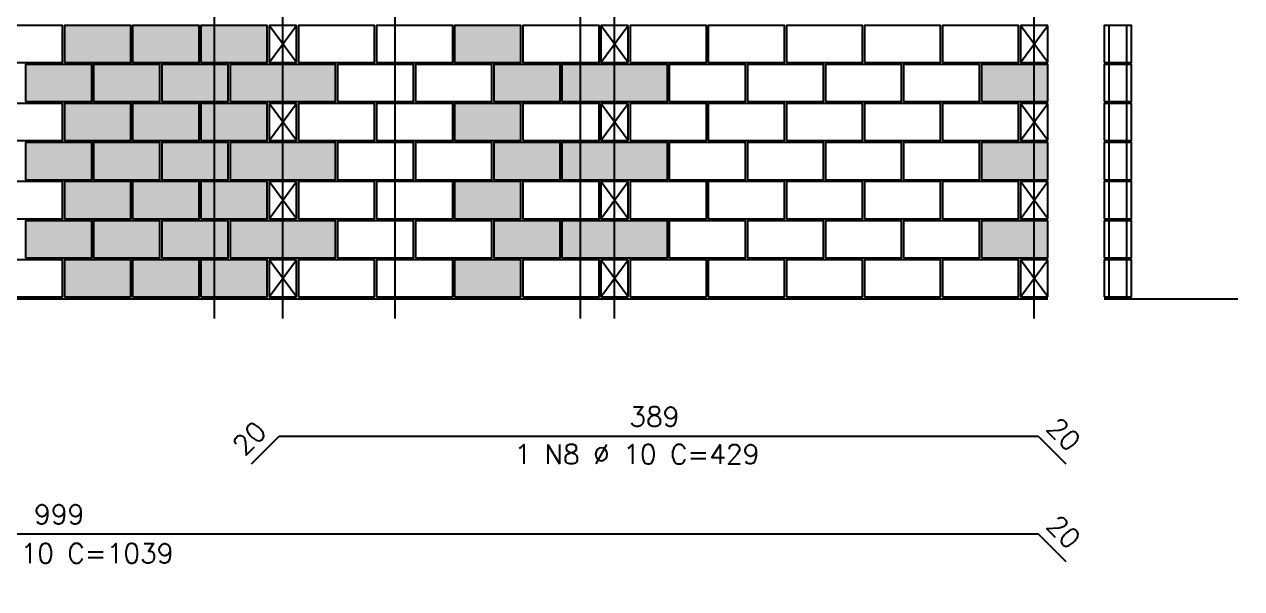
# Model space of a CAD drawing. Extents: x -1.9 to 86, y -1.5 to 61.
# Drawn here: x 38 to 50.47, y 11.49 to 17.27 of the extents above; entities that cross this region are included whole.
import ezdxf

# ---------------------------------------------------------------- set-up
doc = ezdxf.new("R2010")
doc.units = 0
doc.header["$MEASUREMENT"] = 0
for name, color, linetype in [('PENA_02', 2, 'CONTINUOUS'), ('PENA_03', 3, 'CONTINUOUS'), ('PENA_05', 5, 'CONTINUOUS'), ('PENA_19', 240, 'CONTINUOUS'), ('PENA_21', 100, 'CONTINUOUS')]:
    doc.layers.add(name, color=color, linetype=linetype)
doc.styles.get("Standard").update_dxf_attribs({"font": 'ROMANS.SHX'})

msp = doc.modelspace()

# ---------------------------------------------------------------- linework, layer by layer
at = {"layer": 'PENA_02', "linetype": 'Continuous'}
for p, q in [((40.785405, 17.255781), (40.505405, 17.255781)), ((40.505405, 17.255781), (40.505405, 16.875781)), ((40.785405, 16.875781), (40.785405, 17.255781)), ((44.185405, 17.255781), (43.905405, 17.255781)), ((43.905405, 17.255781), (43.905405, 16.875781)), ((44.185405, 16.875781), (44.185405, 17.255781)), ((48.485405, 17.255781), (48.205405, 17.255781)), ((48.205405, 17.255781), (48.205405, 16.875781)), ((48.485405, 16.875781), (48.485405, 17.255781)), ((40.505405, 16.875781), (40.785405, 16.875781)), ((43.905405, 16.875781), (44.185405, 16.875781)), ((48.205405, 16.875781), (48.485405, 16.875781)), ((40.785405, 16.455781), (40.505405, 16.455781)), ((40.505405, 16.455781), (40.505405, 16.075781)), ((40.785405, 16.075781), (40.785405, 16.455781)), ((44.185405, 16.455781), (43.905405, 16.455781)), ((43.905405, 16.455781), (43.905405, 16.075781)), ((44.185405, 16.075781), (44.185405, 16.455781)), ((48.485405, 16.455781), (48.205405, 16.455781)), ((48.205405, 16.455781), (48.205405, 16.075781)), ((48.485405, 16.075781), (48.485405, 16.455781)), ((40.505405, 16.075781), (40.785405, 16.075781)), ((43.905405, 16.075781), (44.185405, 16.075781)), ((48.205405, 16.075781), (48.485405, 16.075781)), ((40.785405, 15.655781), (40.505405, 15.655781)), ((40.505405, 15.655781), (40.505405, 15.275781)), ((40.785405, 15.275781), (40.785405, 15.655781)), ((44.185405, 15.655781), (43.905405, 15.655781)), ((43.905405, 15.655781), (43.905405, 15.275781)), ((44.185405, 15.275781), (44.185405, 15.655781)), ((48.485405, 15.655781), (48.205405, 15.655781)), ((48.205405, 15.655781), (48.205405, 15.275781)), ((48.485405, 15.275781), (48.485405, 15.655781)), ((40.505405, 15.275781), (40.785405, 15.275781)), ((43.905405, 15.275781), (44.185405, 15.275781)), ((48.205405, 15.275781), (48.485405, 15.275781)), ((40.785405, 14.855781), (40.505405, 14.855781)), ((40.505405, 14.855781), (40.505405, 14.475781)), ((40.785405, 14.475781), (40.785405, 14.855781)), ((44.185405, 14.855781), (43.905405, 14.855781)), ((43.905405, 14.855781), (43.905405, 14.475781)), ((44.185405, 14.475781), (44.185405, 14.855781)), ((48.485405, 14.855781), (48.205405, 14.855781)), ((48.205405, 14.855781), (48.205405, 14.475781)), ((48.485405, 14.475781), (48.485405, 14.855781)), ((40.505405, 14.475781), (40.785405, 14.475781)), ((43.905405, 14.475781), (44.185405, 14.475781)), ((48.205405, 14.475781), (48.485405, 14.475781)), ((8.005405, 14.455781), (48.485405, 14.455781))]:
    msp.add_line(p, q, dxfattribs=at)
for points in [[(37.605405, 16.875781), (38.385405, 16.875781), (38.385405, 17.255781), (37.605405, 17.255781), (37.605405, 16.875781)], [(38.405405, 16.875781), (39.085405, 16.875781), (39.085405, 17.255781), (38.405405, 17.255781), (38.405405, 16.875781)], [(39.105405, 16.875781), (39.785405, 16.875781), (39.785405, 17.255781), (39.105405, 17.255781), (39.105405, 16.875781)], [(39.805405, 16.875781), (40.485405, 16.875781), (40.485405, 17.255781), (39.805405, 17.255781), (39.805405, 16.875781)], [(40.805405, 16.875781), (41.585405, 16.875781), (41.585405, 17.255781), (40.805405, 17.255781), (40.805405, 16.875781)], [(41.605405, 16.875781), (42.385405, 16.875781), (42.385405, 17.255781), (41.605405, 17.255781), (41.605405, 16.875781)], [(42.405405, 16.875781), (43.085405, 16.875781), (43.085405, 17.255781), (42.405405, 17.255781), (42.405405, 16.875781)], [(43.105405, 16.875781), (43.885405, 16.875781), (43.885405, 17.255781), (43.105405, 17.255781), (43.105405, 16.875781)], [(44.205405, 16.875781), (44.985405, 16.875781), (44.985405, 17.255781), (44.205405, 17.255781), (44.205405, 16.875781)], [(45.005405, 16.875781), (45.785405, 16.875781), (45.785405, 17.255781), (45.005405, 17.255781), (45.005405, 16.875781)], [(45.805405, 16.875781), (46.585405, 16.875781), (46.585405, 17.255781), (45.805405, 17.255781), (45.805405, 16.875781)], [(46.605405, 16.875781), (47.385405, 16.875781), (47.385405, 17.255781), (46.605405, 17.255781), (46.605405, 16.875781)], [(47.405405, 16.875781), (48.185405, 16.875781), (48.185405, 17.255781), (47.405405, 17.255781), (47.405405, 16.875781)], [(38.005405, 16.475781), (38.685405, 16.475781), (38.685405, 16.855781), (38.005405, 16.855781), (38.005405, 16.475781)], [(38.705405, 16.475781), (39.385405, 16.475781), (39.385405, 16.855781), (38.705405, 16.855781), (38.705405, 16.475781)], [(39.405405, 16.475781), (40.085405, 16.475781), (40.085405, 16.855781), (39.405405, 16.855781), (39.405405, 16.475781)], [(40.105405, 16.475781), (41.185405, 16.475781), (41.185405, 16.855781), (40.105405, 16.855781), (40.105405, 16.475781)], [(41.205405, 16.475781), (41.985405, 16.475781), (41.985405, 16.855781), (41.205405, 16.855781), (41.205405, 16.475781)], [(42.005405, 16.475781), (42.785405, 16.475781), (42.785405, 16.855781), (42.005405, 16.855781), (42.005405, 16.475781)], [(42.805405, 16.475781), (43.485405, 16.475781), (43.485405, 16.855781), (42.805405, 16.855781), (42.805405, 16.475781)], [(43.505405, 16.475781), (44.585405, 16.475781), (44.585405, 16.855781), (43.505405, 16.855781), (43.505405, 16.475781)], [(44.605405, 16.475781), (45.385405, 16.475781), (45.385405, 16.855781), (44.605405, 16.855781), (44.605405, 16.475781)], [(45.405405, 16.475781), (46.185405, 16.475781), (46.185405, 16.855781), (45.405405, 16.855781), (45.405405, 16.475781)], [(46.205405, 16.475781), (46.985405, 16.475781), (46.985405, 16.855781), (46.205405, 16.855781), (46.205405, 16.475781)], [(47.005405, 16.475781), (47.785405, 16.475781), (47.785405, 16.855781), (47.005405, 16.855781), (47.005405, 16.475781)], [(47.805405, 16.475781), (48.485405, 16.475781), (48.485405, 16.855781), (47.805405, 16.855781), (47.805405, 16.475781)], [(37.605405, 16.075781), (38.385405, 16.075781), (38.385405, 16.455781), (37.605405, 16.455781), (37.605405, 16.075781)], [(38.405405, 16.075781), (39.085405, 16.075781), (39.085405, 16.455781), (38.405405, 16.455781), (38.405405, 16.075781)], [(39.105405, 16.075781), (39.785405, 16.075781), (39.785405, 16.455781), (39.105405, 16.455781), (39.105405, 16.075781)], [(39.805405, 16.075781), (40.485405, 16.075781), (40.485405, 16.455781), (39.805405, 16.455781), (39.805405, 16.075781)], [(40.805405, 16.075781), (41.585405, 16.075781), (41.585405, 16.455781), (40.805405, 16.455781), (40.805405, 16.075781)], [(41.605405, 16.075781), (42.385405, 16.075781), (42.385405, 16.455781), (41.605405, 16.455781), (41.605405, 16.075781)], [(42.405405, 16.075781), (43.085405, 16.075781), (43.085405, 16.455781), (42.405405, 16.455781), (42.405405, 16.075781)], [(43.105405, 16.075781), (43.885405, 16.075781), (43.885405, 16.455781), (43.105405, 16.455781), (43.105405, 16.075781)], [(44.205405, 16.075781), (44.985405, 16.075781), (44.985405, 16.455781), (44.205405, 16.455781), (44.205405, 16.075781)], [(45.005405, 16.075781), (45.785405, 16.075781), (45.785405, 16.455781), (45.005405, 16.455781), (45.005405, 16.075781)], [(45.805405, 16.075781), (46.585405, 16.075781), (46.585405, 16.455781), (45.805405, 16.455781), (45.805405, 16.075781)], [(46.605405, 16.075781), (47.385405, 16.075781), (47.385405, 16.455781), (46.605405, 16.455781), (46.605405, 16.075781)], [(47.405405, 16.075781), (48.185405, 16.075781), (48.185405, 16.455781), (47.405405, 16.455781), (47.405405, 16.075781)], [(38.005405, 15.675781), (38.685405, 15.675781), (38.685405, 16.055781), (38.005405, 16.055781), (38.005405, 15.675781)], [(38.705405, 15.675781), (39.385405, 15.675781), (39.385405, 16.055781), (38.705405, 16.055781), (38.705405, 15.675781)], [(39.405405, 15.675781), (40.085405, 15.675781), (40.085405, 16.055781), (39.405405, 16.055781), (39.405405, 15.675781)], [(40.105405, 15.675781), (41.185405, 15.675781), (41.185405, 16.055781), (40.105405, 16.055781), (40.105405, 15.675781)], [(41.205405, 15.675781), (41.985405, 15.675781), (41.985405, 16.055781), (41.205405, 16.055781), (41.205405, 15.675781)], [(42.005405, 15.675781), (42.785405, 15.675781), (42.785405, 16.055781), (42.005405, 16.055781), (42.005405, 15.675781)], [(42.805405, 15.675781), (43.485405, 15.675781), (43.485405, 16.055781), (42.805405, 16.055781), (42.805405, 15.675781)], [(43.505405, 15.675781), (44.585405, 15.675781), (44.585405, 16.055781), (43.505405, 16.055781), (43.505405, 15.675781)], [(44.605405, 15.675781), (45.385405, 15.675781), (45.385405, 16.055781), (44.605405, 16.055781), (44.605405, 15.675781)], [(45.405405, 15.675781), (46.185405, 15.675781), (46.185405, 16.055781), (45.405405, 16.055781), (45.405405, 15.675781)], [(46.205405, 15.675781), (46.985405, 15.675781), (46.985405, 16.055781), (46.205405, 16.055781), (46.205405, 15.675781)], [(47.005405, 15.675781), (47.785405, 15.675781), (47.785405, 16.055781), (47.005405, 16.055781), (47.005405, 15.675781)], [(47.805405, 15.675781), (48.485405, 15.675781), (48.485405, 16.055781), (47.805405, 16.055781), (47.805405, 15.675781)], [(37.605405, 15.275781), (38.385405, 15.275781), (38.385405, 15.655781), (37.605405, 15.655781), (37.605405, 15.275781)], [(38.405405, 15.275781), (39.085405, 15.275781), (39.085405, 15.655781), (38.405405, 15.655781), (38.405405, 15.275781)], [(39.105405, 15.275781), (39.785405, 15.275781), (39.785405, 15.655781), (39.105405, 15.655781), (39.105405, 15.275781)], [(39.805405, 15.275781), (40.485405, 15.275781), (40.485405, 15.655781), (39.805405, 15.655781), (39.805405, 15.275781)], [(40.805405, 15.275781), (41.585405, 15.275781), (41.585405, 15.655781), (40.805405, 15.655781), (40.805405, 15.275781)], [(41.605405, 15.275781), (42.385405, 15.275781), (42.385405, 15.655781), (41.605405, 15.655781), (41.605405, 15.275781)], [(42.405405, 15.275781), (43.085405, 15.275781), (43.085405, 15.655781), (42.405405, 15.655781), (42.405405, 15.275781)], [(43.105405, 15.275781), (43.885405, 15.275781), (43.885405, 15.655781), (43.105405, 15.655781), (43.105405, 15.275781)], [(44.205405, 15.275781), (44.985405, 15.275781), (44.985405, 15.655781), (44.205405, 15.655781), (44.205405, 15.275781)], [(45.005405, 15.275781), (45.785405, 15.275781), (45.785405, 15.655781), (45.005405, 15.655781), (45.005405, 15.275781)], [(45.805405, 15.275781), (46.585405, 15.275781), (46.585405, 15.655781), (45.805405, 15.655781), (45.805405, 15.275781)], [(46.605405, 15.275781), (47.385405, 15.275781), (47.385405, 15.655781), (46.605405, 15.655781), (46.605405, 15.275781)], [(47.405405, 15.275781), (48.185405, 15.275781), (48.185405, 15.655781), (47.405405, 15.655781), (47.405405, 15.275781)], [(38.005405, 14.875781), (38.685405, 14.875781), (38.685405, 15.255781), (38.005405, 15.255781), (38.005405, 14.875781)], [(38.705405, 14.875781), (39.385405, 14.875781), (39.385405, 15.255781), (38.705405, 15.255781), (38.705405, 14.875781)], [(39.405405, 14.875781), (40.085405, 14.875781), (40.085405, 15.255781), (39.405405, 15.255781), (39.405405, 14.875781)], [(40.105405, 14.875781), (41.185405, 14.875781), (41.185405, 15.255781), (40.105405, 15.255781), (40.105405, 14.875781)], [(41.205405, 14.875781), (41.985405, 14.875781), (41.985405, 15.255781), (41.205405, 15.255781), (41.205405, 14.875781)], [(42.005405, 14.875781), (42.785405, 14.875781), (42.785405, 15.255781), (42.005405, 15.255781), (42.005405, 14.875781)], [(42.805405, 14.875781), (43.485405, 14.875781), (43.485405, 15.255781), (42.805405, 15.255781), (42.805405, 14.875781)], [(43.505405, 14.875781), (44.585405, 14.875781), (44.585405, 15.255781), (43.505405, 15.255781), (43.505405, 14.875781)], [(44.605405, 14.875781), (45.385405, 14.875781), (45.385405, 15.255781), (44.605405, 15.255781), (44.605405, 14.875781)], [(45.405405, 14.875781), (46.185405, 14.875781), (46.185405, 15.255781), (45.405405, 15.255781), (45.405405, 14.875781)], [(46.205405, 14.875781), (46.985405, 14.875781), (46.985405, 15.255781), (46.205405, 15.255781), (46.205405, 14.875781)], [(47.005405, 14.875781), (47.785405, 14.875781), (47.785405, 15.255781), (47.005405, 15.255781), (47.005405, 14.875781)], [(47.805405, 14.875781), (48.485405, 14.875781), (48.485405, 15.255781), (47.805405, 15.255781), (47.805405, 14.875781)], [(37.605405, 14.475781), (38.385405, 14.475781), (38.385405, 14.855781), (37.605405, 14.855781), (37.605405, 14.475781)], [(38.405405, 14.475781), (39.085405, 14.475781), (39.085405, 14.855781), (38.405405, 14.855781), (38.405405, 14.475781)], [(39.105405, 14.475781), (39.785405, 14.475781), (39.785405, 14.855781), (39.105405, 14.855781), (39.105405, 14.475781)], [(39.805405, 14.475781), (40.485405, 14.475781), (40.485405, 14.855781), (39.805405, 14.855781), (39.805405, 14.475781)], [(40.805405, 14.475781), (41.585405, 14.475781), (41.585405, 14.855781), (40.805405, 14.855781), (40.805405, 14.475781)], [(41.605405, 14.475781), (42.385405, 14.475781), (42.385405, 14.855781), (41.605405, 14.855781), (41.605405, 14.475781)], [(42.405405, 14.475781), (43.085405, 14.475781), (43.085405, 14.855781), (42.405405, 14.855781), (42.405405, 14.475781)], [(43.105405, 14.475781), (43.885405, 14.475781), (43.885405, 14.855781), (43.105405, 14.855781), (43.105405, 14.475781)], [(44.205405, 14.475781), (44.985405, 14.475781), (44.985405, 14.855781), (44.205405, 14.855781), (44.205405, 14.475781)], [(45.005405, 14.475781), (45.785405, 14.475781), (45.785405, 14.855781), (45.005405, 14.855781), (45.005405, 14.475781)], [(45.805405, 14.475781), (46.585405, 14.475781), (46.585405, 14.855781), (45.805405, 14.855781), (45.805405, 14.475781)], [(46.605405, 14.475781), (47.385405, 14.475781), (47.385405, 14.855781), (46.605405, 14.855781), (46.605405, 14.475781)], [(47.405405, 14.475781), (48.185405, 14.475781), (48.185405, 14.855781), (47.405405, 14.855781), (47.405405, 14.475781)]]:
    msp.add_lwpolyline(points, dxfattribs=at)
at = {"layer": 'PENA_03', "linetype": 'Continuous'}
for p, q in [((40.505405, 16.875781), (40.785405, 17.255781)), ((40.785405, 16.875781), (40.505405, 17.255781)), ((43.905405, 16.875781), (44.185405, 17.255781)), ((44.185405, 16.875781), (43.905405, 17.255781)), ((48.205405, 16.875781), (48.485405, 17.255781)), ((48.485405, 16.875781), (48.205405, 17.255781)), ((49.11346, 16.875781), (49.11346, 17.255781)), ((49.29346, 16.875781), (49.29346, 17.255781)), ((49.11346, 16.475781), (49.11346, 16.855781)), ((49.29346, 16.475781), (49.29346, 16.855781)), ((40.505405, 16.075781), (40.785405, 16.455781)), ((40.785405, 16.075781), (40.505405, 16.455781)), ((43.905405, 16.075781), (44.185405, 16.455781)), ((44.185405, 16.075781), (43.905405, 16.455781)), ((48.205405, 16.075781), (48.485405, 16.455781)), ((48.485405, 16.075781), (48.205405, 16.455781)), ((49.11346, 16.075781), (49.11346, 16.455781)), ((49.29346, 16.075781), (49.29346, 16.455781)), ((49.11346, 15.675781), (49.11346, 16.055781)), ((49.29346, 15.675781), (49.29346, 16.055781)), ((40.505405, 15.275781), (40.785405, 15.655781)), ((40.785405, 15.275781), (40.505405, 15.655781)), ((43.905405, 15.275781), (44.185405, 15.655781)), ((44.185405, 15.275781), (43.905405, 15.655781)), ((48.205405, 15.275781), (48.485405, 15.655781)), ((48.485405, 15.275781), (48.205405, 15.655781)), ((49.11346, 15.275781), (49.11346, 15.655781)), ((49.29346, 15.275781), (49.29346, 15.655781)), ((49.11346, 14.875781), (49.11346, 15.255781)), ((49.29346, 14.875781), (49.29346, 15.255781)), ((40.505405, 14.475781), (40.785405, 14.855781)), ((40.785405, 14.475781), (40.505405, 14.855781)), ((43.905405, 14.475781), (44.185405, 14.855781)), ((44.185405, 14.475781), (43.905405, 14.855781)), ((48.205405, 14.475781), (48.485405, 14.855781)), ((48.485405, 14.475781), (48.205405, 14.855781)), ((49.11346, 14.475781), (49.11346, 14.855781)), ((49.29346, 14.475781), (49.29346, 14.855781)), ((49.06346, 14.455781), (50.43414, 14.455781))]:
    msp.add_line(p, q, dxfattribs=at)
for points in [[(49.06346, 16.875781), (49.34346, 16.875781), (49.34346, 17.255781), (49.06346, 17.255781), (49.06346, 16.875781)], [(49.06346, 16.475781), (49.34346, 16.475781), (49.34346, 16.855781), (49.06346, 16.855781), (49.06346, 16.475781)], [(49.06346, 16.075781), (49.34346, 16.075781), (49.34346, 16.455781), (49.06346, 16.455781), (49.06346, 16.075781)], [(49.06346, 15.675781), (49.34346, 15.675781), (49.34346, 16.055781), (49.06346, 16.055781), (49.06346, 15.675781)], [(49.06346, 15.275781), (49.34346, 15.275781), (49.34346, 15.655781), (49.06346, 15.655781), (49.06346, 15.275781)], [(49.06346, 14.875781), (49.34346, 14.875781), (49.34346, 15.255781), (49.06346, 15.255781), (49.06346, 14.875781)], [(49.06346, 14.475781), (49.34346, 14.475781), (49.34346, 14.855781), (49.06346, 14.855781), (49.06346, 14.475781)]]:
    msp.add_lwpolyline(points, dxfattribs=at)
at = {"layer": 'PENA_05', "linetype": 'Continuous'}
for p, q in [((39.945405, 14.255781), (39.945405, 21.215781)), ((40.645405, 14.255781), (40.645405, 21.215781)), ((41.795405, 14.255781), (41.795405, 21.215781)), ((43.695405, 14.255781), (43.695405, 21.215781)), ((44.045405, 14.255781), (44.045405, 21.215781)), ((48.345405, 14.255781), (48.345405, 21.215781)), ((40.322562, 12.767643), (40.605405, 13.050486)), ((40.605405, 13.050486), (48.385405, 13.050486)), ((48.385405, 13.050486), (48.668247, 12.767643)), ((28.405405, 12.050486), (48.385405, 12.050486)), ((48.385405, 12.050486), (48.668247, 11.767643))]:
    msp.add_line(p, q, dxfattribs=at)
at = {"layer": 'PENA_19', "linetype": 'Continuous'}
for points in [[(40.105405, 16.475781), (41.185405, 16.475781), (41.185405, 16.855781), (40.105405, 16.855781), (40.105405, 16.475781)], [(43.505405, 16.475781), (44.585405, 16.475781), (44.585405, 16.855781), (43.505405, 16.855781), (43.505405, 16.475781)], [(40.105405, 15.675781), (41.185405, 15.675781), (41.185405, 16.055781), (40.105405, 16.055781), (40.105405, 15.675781)], [(43.505405, 15.675781), (44.585405, 15.675781), (44.585405, 16.055781), (43.505405, 16.055781), (43.505405, 15.675781)], [(40.105405, 14.875781), (41.185405, 14.875781), (41.185405, 15.255781), (40.105405, 15.255781), (40.105405, 14.875781)], [(43.505405, 14.875781), (44.585405, 14.875781), (44.585405, 15.255781), (43.505405, 15.255781), (43.505405, 14.875781)]]:
    msp.add_lwpolyline(points, dxfattribs=at)
for points in [[(40.105405, 16.475781), (41.185405, 16.475781), (41.185405, 16.855781)], [(40.105405, 16.475781), (41.185405, 16.855781), (40.105405, 16.855781)], [(40.105405, 16.475781), (40.105405, 16.855781), (40.105405, 16.475781)], [(43.505405, 16.475781), (44.585405, 16.475781), (44.585405, 16.855781)], [(43.505405, 16.475781), (44.585405, 16.855781), (43.505405, 16.855781)], [(43.505405, 16.475781), (43.505405, 16.855781), (43.505405, 16.475781)], [(40.105405, 15.675781), (41.185405, 15.675781), (41.185405, 16.055781)], [(40.105405, 15.675781), (41.185405, 16.055781), (40.105405, 16.055781)], [(40.105405, 15.675781), (40.105405, 16.055781), (40.105405, 15.675781)], [(43.505405, 15.675781), (44.585405, 15.675781), (44.585405, 16.055781)], [(43.505405, 15.675781), (44.585405, 16.055781), (43.505405, 16.055781)], [(43.505405, 15.675781), (43.505405, 16.055781), (43.505405, 15.675781)], [(40.105405, 14.875781), (41.185405, 14.875781), (41.185405, 15.255781)], [(40.105405, 14.875781), (41.185405, 15.255781), (40.105405, 15.255781)], [(40.105405, 14.875781), (40.105405, 15.255781), (40.105405, 14.875781)], [(43.505405, 14.875781), (44.585405, 14.875781), (44.585405, 15.255781)], [(43.505405, 14.875781), (44.585405, 15.255781), (43.505405, 15.255781)], [(43.505405, 14.875781), (43.505405, 15.255781), (43.505405, 14.875781)]]:
    msp.add_solid(points, dxfattribs=at)
at = {"layer": 'PENA_21', "linetype": 'Continuous'}
for points in [[(38.405405, 16.875781), (39.085405, 16.875781), (39.085405, 17.255781), (38.405405, 17.255781), (38.405405, 16.875781)], [(39.105405, 16.875781), (39.785405, 16.875781), (39.785405, 17.255781), (39.105405, 17.255781), (39.105405, 16.875781)], [(39.805405, 16.875781), (40.485405, 16.875781), (40.485405, 17.255781), (39.805405, 17.255781), (39.805405, 16.875781)], [(42.405405, 16.875781), (43.085405, 16.875781), (43.085405, 17.255781), (42.405405, 17.255781), (42.405405, 16.875781)], [(38.005405, 16.475781), (38.685405, 16.475781), (38.685405, 16.855781), (38.005405, 16.855781), (38.005405, 16.475781)], [(38.705405, 16.475781), (39.385405, 16.475781), (39.385405, 16.855781), (38.705405, 16.855781), (38.705405, 16.475781)], [(39.405405, 16.475781), (40.085405, 16.475781), (40.085405, 16.855781), (39.405405, 16.855781), (39.405405, 16.475781)], [(42.805405, 16.475781), (43.485405, 16.475781), (43.485405, 16.855781), (42.805405, 16.855781), (42.805405, 16.475781)], [(47.805405, 16.475781), (48.485405, 16.475781), (48.485405, 16.855781), (47.805405, 16.855781), (47.805405, 16.475781)], [(38.405405, 16.075781), (39.085405, 16.075781), (39.085405, 16.455781), (38.405405, 16.455781), (38.405405, 16.075781)], [(39.105405, 16.075781), (39.785405, 16.075781), (39.785405, 16.455781), (39.105405, 16.455781), (39.105405, 16.075781)], [(39.805405, 16.075781), (40.485405, 16.075781), (40.485405, 16.455781), (39.805405, 16.455781), (39.805405, 16.075781)], [(42.405405, 16.075781), (43.085405, 16.075781), (43.085405, 16.455781), (42.405405, 16.455781), (42.405405, 16.075781)], [(38.005405, 15.675781), (38.685405, 15.675781), (38.685405, 16.055781), (38.005405, 16.055781), (38.005405, 15.675781)], [(38.705405, 15.675781), (39.385405, 15.675781), (39.385405, 16.055781), (38.705405, 16.055781), (38.705405, 15.675781)], [(39.405405, 15.675781), (40.085405, 15.675781), (40.085405, 16.055781), (39.405405, 16.055781), (39.405405, 15.675781)], [(42.805405, 15.675781), (43.485405, 15.675781), (43.485405, 16.055781), (42.805405, 16.055781), (42.805405, 15.675781)], [(47.805405, 15.675781), (48.485405, 15.675781), (48.485405, 16.055781), (47.805405, 16.055781), (47.805405, 15.675781)], [(38.405405, 15.275781), (39.085405, 15.275781), (39.085405, 15.655781), (38.405405, 15.655781), (38.405405, 15.275781)], [(39.105405, 15.275781), (39.785405, 15.275781), (39.785405, 15.655781), (39.105405, 15.655781), (39.105405, 15.275781)], [(39.805405, 15.275781), (40.485405, 15.275781), (40.485405, 15.655781), (39.805405, 15.655781), (39.805405, 15.275781)], [(42.405405, 15.275781), (43.085405, 15.275781), (43.085405, 15.655781), (42.405405, 15.655781), (42.405405, 15.275781)], [(38.005405, 14.875781), (38.685405, 14.875781), (38.685405, 15.255781), (38.005405, 15.255781), (38.005405, 14.875781)], [(38.705405, 14.875781), (39.385405, 14.875781), (39.385405, 15.255781), (38.705405, 15.255781), (38.705405, 14.875781)], [(39.405405, 14.875781), (40.085405, 14.875781), (40.085405, 15.255781), (39.405405, 15.255781), (39.405405, 14.875781)], [(42.805405, 14.875781), (43.485405, 14.875781), (43.485405, 15.255781), (42.805405, 15.255781), (42.805405, 14.875781)], [(47.805405, 14.875781), (48.485405, 14.875781), (48.485405, 15.255781), (47.805405, 15.255781), (47.805405, 14.875781)], [(38.405405, 14.475781), (39.085405, 14.475781), (39.085405, 14.855781), (38.405405, 14.855781), (38.405405, 14.475781)], [(39.105405, 14.475781), (39.785405, 14.475781), (39.785405, 14.855781), (39.105405, 14.855781), (39.105405, 14.475781)], [(39.805405, 14.475781), (40.485405, 14.475781), (40.485405, 14.855781), (39.805405, 14.855781), (39.805405, 14.475781)], [(42.405405, 14.475781), (43.085405, 14.475781), (43.085405, 14.855781), (42.405405, 14.855781), (42.405405, 14.475781)]]:
    msp.add_lwpolyline(points, dxfattribs=at)
for points in [[(38.405405, 16.875781), (39.085405, 16.875781), (39.085405, 17.255781)], [(38.405405, 16.875781), (39.085405, 17.255781), (38.405405, 17.255781)], [(38.405405, 16.875781), (38.405405, 17.255781), (38.405405, 16.875781)], [(39.105405, 16.875781), (39.785405, 16.875781), (39.785405, 17.255781)], [(39.105405, 16.875781), (39.785405, 17.255781), (39.105405, 17.255781)], [(39.105405, 16.875781), (39.105405, 17.255781), (39.105405, 16.875781)], [(39.805405, 16.875781), (40.485405, 16.875781), (40.485405, 17.255781)], [(39.805405, 16.875781), (40.485405, 17.255781), (39.805405, 17.255781)], [(39.805405, 16.875781), (39.805405, 17.255781), (39.805405, 16.875781)], [(42.405405, 16.875781), (43.085405, 16.875781), (43.085405, 17.255781)], [(42.405405, 16.875781), (43.085405, 17.255781), (42.405405, 17.255781)], [(42.405405, 16.875781), (42.405405, 17.255781), (42.405405, 16.875781)], [(38.005405, 16.475781), (38.685405, 16.475781), (38.685405, 16.855781)], [(38.005405, 16.475781), (38.685405, 16.855781), (38.005405, 16.855781)], [(38.005405, 16.475781), (38.005405, 16.855781), (38.005405, 16.475781)], [(38.705405, 16.475781), (39.385405, 16.475781), (39.385405, 16.855781)], [(38.705405, 16.475781), (39.385405, 16.855781), (38.705405, 16.855781)], [(38.705405, 16.475781), (38.705405, 16.855781), (38.705405, 16.475781)], [(39.405405, 16.475781), (40.085405, 16.475781), (40.085405, 16.855781)], [(39.405405, 16.475781), (40.085405, 16.855781), (39.405405, 16.855781)], [(39.405405, 16.475781), (39.405405, 16.855781), (39.405405, 16.475781)], [(42.805405, 16.475781), (43.485405, 16.475781), (43.485405, 16.855781)], [(42.805405, 16.475781), (43.485405, 16.855781), (42.805405, 16.855781)], [(42.805405, 16.475781), (42.805405, 16.855781), (42.805405, 16.475781)], [(47.805405, 16.475781), (48.485405, 16.475781), (48.485405, 16.855781)], [(47.805405, 16.475781), (48.485405, 16.855781), (47.805405, 16.855781)], [(47.805405, 16.475781), (47.805405, 16.855781), (47.805405, 16.475781)], [(38.405405, 16.075781), (39.085405, 16.075781), (39.085405, 16.455781)], [(38.405405, 16.075781), (39.085405, 16.455781), (38.405405, 16.455781)], [(38.405405, 16.075781), (38.405405, 16.455781), (38.405405, 16.075781)], [(39.105405, 16.075781), (39.785405, 16.075781), (39.785405, 16.455781)], [(39.105405, 16.075781), (39.785405, 16.455781), (39.105405, 16.455781)], [(39.105405, 16.075781), (39.105405, 16.455781), (39.105405, 16.075781)], [(39.805405, 16.075781), (40.485405, 16.075781), (40.485405, 16.455781)], [(39.805405, 16.075781), (40.485405, 16.455781), (39.805405, 16.455781)], [(39.805405, 16.075781), (39.805405, 16.455781), (39.805405, 16.075781)], [(42.405405, 16.075781), (43.085405, 16.075781), (43.085405, 16.455781)], [(42.405405, 16.075781), (43.085405, 16.455781), (42.405405, 16.455781)], [(42.405405, 16.075781), (42.405405, 16.455781), (42.405405, 16.075781)], [(38.005405, 15.675781), (38.685405, 15.675781), (38.685405, 16.055781)], [(38.005405, 15.675781), (38.685405, 16.055781), (38.005405, 16.055781)], [(38.005405, 15.675781), (38.005405, 16.055781), (38.005405, 15.675781)], [(38.705405, 15.675781), (39.385405, 15.675781), (39.385405, 16.055781)], [(38.705405, 15.675781), (39.385405, 16.055781), (38.705405, 16.055781)], [(38.705405, 15.675781), (38.705405, 16.055781), (38.705405, 15.675781)], [(39.405405, 15.675781), (40.085405, 15.675781), (40.085405, 16.055781)], [(39.405405, 15.675781), (40.085405, 16.055781), (39.405405, 16.055781)], [(39.405405, 15.675781), (39.405405, 16.055781), (39.405405, 15.675781)], [(42.805405, 15.675781), (43.485405, 15.675781), (43.485405, 16.055781)], [(42.805405, 15.675781), (43.485405, 16.055781), (42.805405, 16.055781)], [(42.805405, 15.675781), (42.805405, 16.055781), (42.805405, 15.675781)], [(47.805405, 15.675781), (48.485405, 15.675781), (48.485405, 16.055781)], [(47.805405, 15.675781), (48.485405, 16.055781), (47.805405, 16.055781)], [(47.805405, 15.675781), (47.805405, 16.055781), (47.805405, 15.675781)], [(38.405405, 15.275781), (39.085405, 15.275781), (39.085405, 15.655781)], [(38.405405, 15.275781), (39.085405, 15.655781), (38.405405, 15.655781)], [(38.405405, 15.275781), (38.405405, 15.655781), (38.405405, 15.275781)], [(39.105405, 15.275781), (39.785405, 15.275781), (39.785405, 15.655781)], [(39.105405, 15.275781), (39.785405, 15.655781), (39.105405, 15.655781)], [(39.105405, 15.275781), (39.105405, 15.655781), (39.105405, 15.275781)], [(39.805405, 15.275781), (40.485405, 15.275781), (40.485405, 15.655781)], [(39.805405, 15.275781), (40.485405, 15.655781), (39.805405, 15.655781)], [(39.805405, 15.275781), (39.805405, 15.655781), (39.805405, 15.275781)], [(42.405405, 15.275781), (43.085405, 15.275781), (43.085405, 15.655781)], [(42.405405, 15.275781), (43.085405, 15.655781), (42.405405, 15.655781)], [(42.405405, 15.275781), (42.405405, 15.655781), (42.405405, 15.275781)], [(38.005405, 14.875781), (38.685405, 14.875781), (38.685405, 15.255781)], [(38.005405, 14.875781), (38.685405, 15.255781), (38.005405, 15.255781)], [(38.005405, 14.875781), (38.005405, 15.255781), (38.005405, 14.875781)], [(38.705405, 14.875781), (39.385405, 14.875781), (39.385405, 15.255781)], [(38.705405, 14.875781), (39.385405, 15.255781), (38.705405, 15.255781)], [(38.705405, 14.875781), (38.705405, 15.255781), (38.705405, 14.875781)], [(39.405405, 14.875781), (40.085405, 14.875781), (40.085405, 15.255781)], [(39.405405, 14.875781), (40.085405, 15.255781), (39.405405, 15.255781)], [(39.405405, 14.875781), (39.405405, 15.255781), (39.405405, 14.875781)], [(42.805405, 14.875781), (43.485405, 14.875781), (43.485405, 15.255781)], [(42.805405, 14.875781), (43.485405, 15.255781), (42.805405, 15.255781)], [(42.805405, 14.875781), (42.805405, 15.255781), (42.805405, 14.875781)], [(47.805405, 14.875781), (48.485405, 14.875781), (48.485405, 15.255781)], [(47.805405, 14.875781), (48.485405, 15.255781), (47.805405, 15.255781)], [(47.805405, 14.875781), (47.805405, 15.255781), (47.805405, 14.875781)], [(38.405405, 14.475781), (39.085405, 14.475781), (39.085405, 14.855781)], [(38.405405, 14.475781), (39.085405, 14.855781), (38.405405, 14.855781)], [(38.405405, 14.475781), (38.405405, 14.855781), (38.405405, 14.475781)], [(39.105405, 14.475781), (39.785405, 14.475781), (39.785405, 14.855781)], [(39.105405, 14.475781), (39.785405, 14.855781), (39.105405, 14.855781)], [(39.105405, 14.475781), (39.105405, 14.855781), (39.105405, 14.475781)], [(39.805405, 14.475781), (40.485405, 14.475781), (40.485405, 14.855781)], [(39.805405, 14.475781), (40.485405, 14.855781), (39.805405, 14.855781)], [(39.805405, 14.475781), (39.805405, 14.855781), (39.805405, 14.475781)], [(42.405405, 14.475781), (43.085405, 14.475781), (43.085405, 14.855781)], [(42.405405, 14.475781), (43.085405, 14.855781), (42.405405, 14.855781)], [(42.405405, 14.475781), (42.405405, 14.855781), (42.405405, 14.475781)]]:
    msp.add_solid(points, dxfattribs=at)

# ---------------------------------------------------------------- texts
at = {"layer": 'PENA_03', "linetype": 'Continuous'}
for s, p in [('389', (44.195405, 13.150486)), ('1 N8 %%c 10 C=429', (43.018673, 12.766088)), ('999', (38.095405, 12.150486)), ('1 N6 %%c 10 C=1039', (36.841371, 11.750998))]:
    msp.add_text(s, height=0.2, dxfattribs=at).set_placement(p)
for rotation, p in [(45, (40.251851, 12.838354)), (315, (48.456115, 13.121197)), (315, (48.456115, 12.121197))]:
    msp.add_text('20', height=0.2, rotation=rotation, dxfattribs=at).set_placement(p)

doc.saveas('drawing.dxf')
